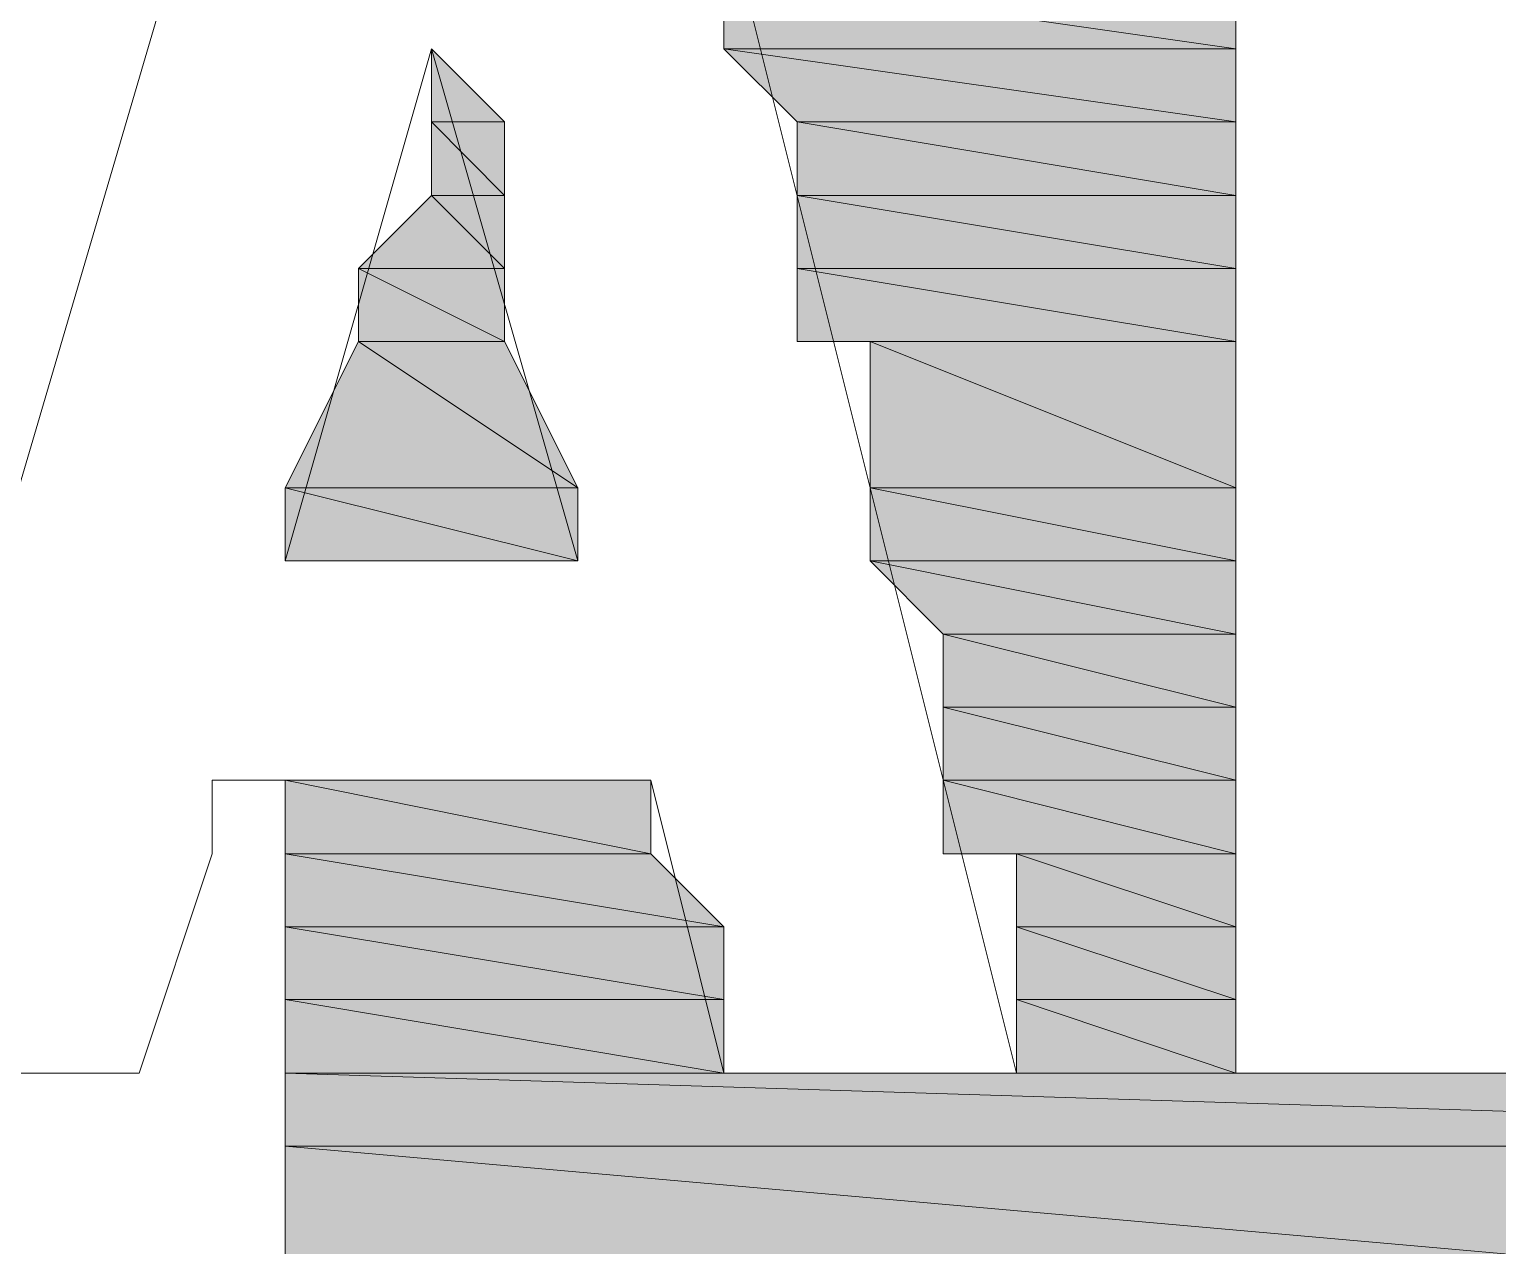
# Model space of a CAD drawing. Extents: x 2595 to 2747, y 707 to 762.
# Drawn here: x 2608.4796 to 2608.8518, y 756.9141 to 757.2222 of the extents above; entities that cross this region are included whole.
import ezdxf

# ---------------------------------------------------------------- set-up
doc = ezdxf.new("R2010")
doc.units = 0
doc.header["$MEASUREMENT"] = 0
doc.layers.add('HANBO', color=7, linetype='CONTINUOUS', lineweight=9)

# ---------------------------------------------------------------- blocks, each defined once
blk = doc.blocks.new('ea')
at = {"layer": 'HANBO'}
h = blk.add_hatch(color=256, dxfattribs=at)
h.dxf.hatch_style = 2
h.paths.add_polyline_path([(55.27902, 79.14892), (55.27902, 79.13239), (55.39429, 79.13239)])
h = blk.add_hatch(color=256, dxfattribs=at)
h.dxf.hatch_style = 2
h.paths.add_polyline_path([(55.27902, 79.14892), (55.39429, 79.14892), (55.39429, 79.13239)])
h = blk.add_hatch(color=256, dxfattribs=at)
h.dxf.hatch_style = 2
h.paths.add_polyline_path([(55.21314, 79.13239), (55.21314, 79.11596), (55.22962, 79.11596)])
h = blk.add_hatch(color=256, dxfattribs=at)
h.dxf.hatch_style = 2
h.paths.add_polyline_path([(55.27902, 79.13239), (55.2955, 79.11596), (55.39429, 79.11596)])
h = blk.add_hatch(color=256, dxfattribs=at)
h.dxf.hatch_style = 2
h.paths.add_polyline_path([(55.27902, 79.13239), (55.39429, 79.13239), (55.39429, 79.11596)])
h = blk.add_hatch(color=256, dxfattribs=at)
h.dxf.hatch_style = 2
h.paths.add_polyline_path([(55.21314, 79.11596), (55.21314, 79.09942), (55.22962, 79.09942)])
h = blk.add_hatch(color=256, dxfattribs=at)
h.dxf.hatch_style = 2
h.paths.add_polyline_path([(55.21314, 79.11596), (55.22962, 79.11596), (55.22962, 79.09942)])
h = blk.add_hatch(color=256, dxfattribs=at)
h.dxf.hatch_style = 2
h.paths.add_polyline_path([(55.2955, 79.11596), (55.2955, 79.09942), (55.39429, 79.09942)])
h = blk.add_hatch(color=256, dxfattribs=at)
h.dxf.hatch_style = 2
h.paths.add_polyline_path([(55.2955, 79.11596), (55.39429, 79.11596), (55.39429, 79.09942)])
h = blk.add_hatch(color=256, dxfattribs=at)
h.dxf.hatch_style = 2
h.paths.add_polyline_path([(55.21314, 79.09942), (55.19671, 79.08299), (55.22962, 79.08299)])
h = blk.add_hatch(color=256, dxfattribs=at)
h.dxf.hatch_style = 2
h.paths.add_polyline_path([(55.21314, 79.09942), (55.22962, 79.09942), (55.22962, 79.08299)])
h = blk.add_hatch(color=256, dxfattribs=at)
h.dxf.hatch_style = 2
h.paths.add_polyline_path([(55.2955, 79.09942), (55.2955, 79.08299), (55.39429, 79.08299)])
h = blk.add_hatch(color=256, dxfattribs=at)
h.dxf.hatch_style = 2
h.paths.add_polyline_path([(55.2955, 79.09942), (55.39429, 79.09942), (55.39429, 79.08299)])
h = blk.add_hatch(color=256, dxfattribs=at)
h.dxf.hatch_style = 2
h.paths.add_polyline_path([(55.19671, 79.08299), (55.19671, 79.06656), (55.22962, 79.06656)])
h = blk.add_hatch(color=256, dxfattribs=at)
h.dxf.hatch_style = 2
h.paths.add_polyline_path([(55.19671, 79.08299), (55.22962, 79.08299), (55.22962, 79.06656)])
h = blk.add_hatch(color=256, dxfattribs=at)
h.dxf.hatch_style = 2
h.paths.add_polyline_path([(55.2955, 79.08299), (55.2955, 79.06656), (55.39429, 79.06656)])
h = blk.add_hatch(color=256, dxfattribs=at)
h.dxf.hatch_style = 2
h.paths.add_polyline_path([(55.2955, 79.08299), (55.39429, 79.08299), (55.39429, 79.06656)])
h = blk.add_hatch(color=256, dxfattribs=at)
h.dxf.hatch_style = 2
h.paths.add_polyline_path([(55.19671, 79.06656), (55.18023, 79.0336), (55.24611, 79.0336)])
h = blk.add_hatch(color=256, dxfattribs=at)
h.dxf.hatch_style = 2
h.paths.add_polyline_path([(55.19671, 79.06656), (55.22962, 79.06656), (55.24611, 79.0336)])
h = blk.add_hatch(color=256, dxfattribs=at)
h.dxf.hatch_style = 2
h.paths.add_polyline_path([(55.31198, 79.06656), (55.31198, 79.0336), (55.39429, 79.0336)])
h = blk.add_hatch(color=256, dxfattribs=at)
h.dxf.hatch_style = 2
h.paths.add_polyline_path([(55.31198, 79.06656), (55.39429, 79.06656), (55.39429, 79.0336)])
h = blk.add_hatch(color=256, dxfattribs=at)
h.dxf.hatch_style = 2
h.paths.add_polyline_path([(55.18023, 79.0336), (55.18023, 79.01717), (55.24611, 79.01717)])
h = blk.add_hatch(color=256, dxfattribs=at)
h.dxf.hatch_style = 2
h.paths.add_polyline_path([(55.18023, 79.0336), (55.24611, 79.0336), (55.24611, 79.01717)])
h = blk.add_hatch(color=256, dxfattribs=at)
h.dxf.hatch_style = 2
h.paths.add_polyline_path([(55.31198, 79.0336), (55.31198, 79.01717), (55.39429, 79.01717)])
h = blk.add_hatch(color=256, dxfattribs=at)
h.dxf.hatch_style = 2
h.paths.add_polyline_path([(55.31198, 79.0336), (55.39429, 79.0336), (55.39429, 79.01717)])
h = blk.add_hatch(color=256, dxfattribs=at)
h.dxf.hatch_style = 2
h.paths.add_polyline_path([(55.31198, 79.01717), (55.32841, 79.00063), (55.39429, 79.00063)])
h = blk.add_hatch(color=256, dxfattribs=at)
h.dxf.hatch_style = 2
h.paths.add_polyline_path([(55.31198, 79.01717), (55.39429, 79.01717), (55.39429, 79.00063)])
h = blk.add_hatch(color=256, dxfattribs=at)
h.dxf.hatch_style = 2
h.paths.add_polyline_path([(55.32841, 79.00063), (55.32841, 78.9842), (55.39429, 78.9842)])
h = blk.add_hatch(color=256, dxfattribs=at)
h.dxf.hatch_style = 2
h.paths.add_polyline_path([(55.32841, 79.00063), (55.39429, 79.00063), (55.39429, 78.9842)])
h = blk.add_hatch(color=256, dxfattribs=at)
h.dxf.hatch_style = 2
h.paths.add_polyline_path([(55.32841, 78.9842), (55.32841, 78.96777), (55.39429, 78.96777)])
h = blk.add_hatch(color=256, dxfattribs=at)
h.dxf.hatch_style = 2
h.paths.add_polyline_path([(55.32841, 78.9842), (55.39429, 78.9842), (55.39429, 78.96777)])
h = blk.add_hatch(color=256, dxfattribs=at)
h.dxf.hatch_style = 2
h.paths.add_polyline_path([(55.18023, 78.96777), (55.18023, 78.95123), (55.26259, 78.95123)])
h = blk.add_hatch(color=256, dxfattribs=at)
h.dxf.hatch_style = 2
h.paths.add_polyline_path([(55.18023, 78.96777), (55.26259, 78.96777), (55.26259, 78.95123)])
h = blk.add_hatch(color=256, dxfattribs=at)
h.dxf.hatch_style = 2
h.paths.add_polyline_path([(55.32841, 78.96777), (55.32841, 78.95123), (55.39429, 78.95123)])
h = blk.add_hatch(color=256, dxfattribs=at)
h.dxf.hatch_style = 2
h.paths.add_polyline_path([(55.32841, 78.96777), (55.39429, 78.96777), (55.39429, 78.95123)])
h = blk.add_hatch(color=256, dxfattribs=at)
h.dxf.hatch_style = 2
h.paths.add_polyline_path([(55.18023, 78.95123), (55.18023, 78.93481), (55.27902, 78.93481)])
h = blk.add_hatch(color=256, dxfattribs=at)
h.dxf.hatch_style = 2
h.paths.add_polyline_path([(55.18023, 78.95123), (55.26259, 78.95123), (55.27902, 78.93481)])
h = blk.add_hatch(color=256, dxfattribs=at)
h.dxf.hatch_style = 2
h.paths.add_polyline_path([(55.34489, 78.95123), (55.34489, 78.93481), (55.39429, 78.93481)])
h = blk.add_hatch(color=256, dxfattribs=at)
h.dxf.hatch_style = 2
h.paths.add_polyline_path([(55.34489, 78.95123), (55.39429, 78.95123), (55.39429, 78.93481)])
h = blk.add_hatch(color=256, dxfattribs=at)
h.dxf.hatch_style = 2
h.paths.add_polyline_path([(55.18023, 78.93481), (55.18023, 78.91838), (55.27902, 78.91838)])
h = blk.add_hatch(color=256, dxfattribs=at)
h.dxf.hatch_style = 2
h.paths.add_polyline_path([(55.18023, 78.93481), (55.27902, 78.93481), (55.27902, 78.91838)])
h = blk.add_hatch(color=256, dxfattribs=at)
h.dxf.hatch_style = 2
h.paths.add_polyline_path([(55.34489, 78.93481), (55.34489, 78.91838), (55.39429, 78.91838)])
h = blk.add_hatch(color=256, dxfattribs=at)
h.dxf.hatch_style = 2
h.paths.add_polyline_path([(55.34489, 78.93481), (55.39429, 78.93481), (55.39429, 78.91838)])
h = blk.add_hatch(color=256, dxfattribs=at)
h.dxf.hatch_style = 2
h.paths.add_polyline_path([(55.18023, 78.91838), (55.18023, 78.90184), (55.27902, 78.90184)])
h = blk.add_hatch(color=256, dxfattribs=at)
h.dxf.hatch_style = 2
h.paths.add_polyline_path([(55.18023, 78.91838), (55.27902, 78.91838), (55.27902, 78.90184)])
h = blk.add_hatch(color=256, dxfattribs=at)
h.dxf.hatch_style = 2
h.paths.add_polyline_path([(55.34489, 78.91838), (55.34489, 78.90184), (55.39429, 78.90184)])
h = blk.add_hatch(color=256, dxfattribs=at)
h.dxf.hatch_style = 2
h.paths.add_polyline_path([(55.34489, 78.91838), (55.39429, 78.91838), (55.39429, 78.90184)])
h = blk.add_hatch(color=256, dxfattribs=at)
h.dxf.hatch_style = 2
h.paths.add_polyline_path([(55.18023, 78.90184), (55.18023, 78.88541), (55.7072, 78.88541)])
h = blk.add_hatch(color=256, dxfattribs=at)
h.dxf.hatch_style = 2
h.paths.add_polyline_path([(55.18023, 78.90184), (55.7072, 78.90184), (55.7072, 78.88541)])
h = blk.add_hatch(color=256, dxfattribs=at)
h.dxf.hatch_style = 2
h.paths.add_polyline_path([(55.18023, 78.88541), (55.18023, 78.78662), (56.29998, 78.78662)])
h = blk.add_hatch(color=256, dxfattribs=at)
h.dxf.hatch_style = 2
h.paths.add_polyline_path([(55.18023, 78.88541), (56.29998, 78.88541), (56.29998, 78.78662)])
at = {"layer": 'HANBO', "lineweight": 0}
for points in [[(55.26259, 78.96777), (55.27902, 78.90184), (55.34489, 78.90184), (55.26259, 79.23117), (55.18023, 79.23117), (55.16374, 79.18178)], [(55.46017, 79.23117), (55.39429, 79.23117), (55.39429, 78.90184), (55.57544, 78.90184), (55.57544, 78.95123), (55.46017, 78.95123), (55.46017, 79.23117)], [(55.16374, 79.18178), (55.08144, 78.90184)], [(55.27902, 79.14892), (55.27902, 79.13239), (55.39429, 79.13239), (55.27902, 79.14892)], [(55.27902, 79.14892), (55.39429, 79.14892), (55.39429, 79.13239), (55.27902, 79.14892)], [(55.21314, 79.13239), (55.24611, 79.01717), (55.18023, 79.01717)], [(55.18023, 79.01717), (55.21314, 79.13239)], [(55.21314, 79.13239), (55.21314, 79.11596), (55.22962, 79.11596), (55.21314, 79.13239)], [(55.27902, 79.13239), (55.2955, 79.11596), (55.39429, 79.11596), (55.27902, 79.13239)], [(55.27902, 79.13239), (55.39429, 79.13239), (55.39429, 79.11596), (55.27902, 79.13239)], [(55.21314, 79.11596), (55.21314, 79.09942), (55.22962, 79.09942), (55.21314, 79.11596)], [(55.21314, 79.11596), (55.22962, 79.11596), (55.22962, 79.09942), (55.21314, 79.11596)], [(55.2955, 79.11596), (55.2955, 79.09942), (55.39429, 79.09942), (55.2955, 79.11596)], [(55.2955, 79.11596), (55.39429, 79.11596), (55.39429, 79.09942), (55.2955, 79.11596)], [(55.21314, 79.09942), (55.19671, 79.08299), (55.22962, 79.08299), (55.21314, 79.09942)], [(55.21314, 79.09942), (55.22962, 79.09942), (55.22962, 79.08299), (55.21314, 79.09942)], [(55.2955, 79.09942), (55.2955, 79.08299), (55.39429, 79.08299), (55.2955, 79.09942)], [(55.2955, 79.09942), (55.39429, 79.09942), (55.39429, 79.08299), (55.2955, 79.09942)], [(55.19671, 79.08299), (55.19671, 79.06656), (55.22962, 79.06656), (55.19671, 79.08299)], [(55.19671, 79.08299), (55.22962, 79.08299), (55.22962, 79.06656), (55.19671, 79.08299)], [(55.2955, 79.08299), (55.2955, 79.06656), (55.39429, 79.06656), (55.2955, 79.08299)], [(55.2955, 79.08299), (55.39429, 79.08299), (55.39429, 79.06656), (55.2955, 79.08299)], [(55.19671, 79.06656), (55.18023, 79.0336), (55.24611, 79.0336), (55.19671, 79.06656)], [(55.19671, 79.06656), (55.22962, 79.06656), (55.24611, 79.0336), (55.19671, 79.06656)], [(55.2955, 79.06656), (55.31198, 79.06656), (55.39429, 79.06656), (55.2955, 79.06656)], [(55.31198, 79.06656), (55.31198, 79.0336), (55.39429, 79.0336), (55.31198, 79.06656)], [(55.31198, 79.06656), (55.39429, 79.06656), (55.39429, 79.0336), (55.31198, 79.06656)], [(55.18023, 79.0336), (55.18023, 79.01717), (55.24611, 79.01717), (55.18023, 79.0336)], [(55.18023, 79.0336), (55.24611, 79.0336), (55.24611, 79.01717), (55.18023, 79.0336)], [(55.31198, 79.0336), (55.31198, 79.01717), (55.39429, 79.01717), (55.31198, 79.0336)], [(55.31198, 79.0336), (55.39429, 79.0336), (55.39429, 79.01717), (55.31198, 79.0336)], [(55.31198, 79.01717), (55.32841, 79.00063), (55.39429, 79.00063), (55.31198, 79.01717)], [(55.31198, 79.01717), (55.39429, 79.01717), (55.39429, 79.00063), (55.31198, 79.01717)], [(55.32841, 79.00063), (55.32841, 78.9842), (55.39429, 78.9842), (55.32841, 79.00063)], [(55.32841, 79.00063), (55.39429, 79.00063), (55.39429, 78.9842), (55.32841, 79.00063)], [(55.32841, 78.9842), (55.32841, 78.96777), (55.39429, 78.96777), (55.32841, 78.9842)], [(55.32841, 78.9842), (55.39429, 78.9842), (55.39429, 78.96777), (55.32841, 78.9842)], [(55.16374, 78.96777), (55.18023, 78.96777)], [(55.16374, 78.95123), (55.16374, 78.96777)], [(55.18023, 78.29257), (55.18023, 78.96777)], [(55.18023, 78.96777), (55.26259, 78.96777)], [(55.18023, 78.96777), (55.18023, 78.95123), (55.26259, 78.95123), (55.18023, 78.96777)], [(55.18023, 78.96777), (55.26259, 78.96777), (55.26259, 78.95123), (55.18023, 78.96777)], [(55.32841, 78.96777), (55.32841, 78.95123), (55.39429, 78.95123), (55.32841, 78.96777)], [(55.32841, 78.96777), (55.39429, 78.96777), (55.39429, 78.95123), (55.32841, 78.96777)], [(55.08144, 78.90184), (55.14732, 78.90184), (55.16374, 78.95123)], [(55.18023, 78.95123), (55.18023, 78.93481), (55.27902, 78.93481), (55.18023, 78.95123)], [(55.18023, 78.95123), (55.26259, 78.95123), (55.27902, 78.93481), (55.18023, 78.95123)], [(55.32841, 78.95123), (55.34489, 78.95123), (55.39429, 78.95123), (55.32841, 78.95123)], [(55.34489, 78.95123), (55.34489, 78.93481), (55.39429, 78.93481), (55.34489, 78.95123)], [(55.34489, 78.95123), (55.39429, 78.95123), (55.39429, 78.93481), (55.34489, 78.95123)], [(55.18023, 78.93481), (55.18023, 78.91838), (55.27902, 78.91838), (55.18023, 78.93481)], [(55.18023, 78.93481), (55.27902, 78.93481), (55.27902, 78.91838), (55.18023, 78.93481)], [(55.34489, 78.93481), (55.34489, 78.91838), (55.39429, 78.91838), (55.34489, 78.93481)], [(55.34489, 78.93481), (55.39429, 78.93481), (55.39429, 78.91838), (55.34489, 78.93481)], [(55.18023, 78.91838), (55.18023, 78.90184), (55.27902, 78.90184), (55.18023, 78.91838)], [(55.18023, 78.91838), (55.27902, 78.91838), (55.27902, 78.90184), (55.18023, 78.91838)], [(55.34489, 78.91838), (55.34489, 78.90184), (55.39429, 78.90184), (55.34489, 78.91838)], [(55.34489, 78.91838), (55.39429, 78.91838), (55.39429, 78.90184), (55.34489, 78.91838)], [(55.18023, 78.90184), (55.18023, 78.88541), (55.7072, 78.88541), (55.18023, 78.90184)], [(55.18023, 78.90184), (55.7072, 78.90184), (55.7072, 78.88541), (55.18023, 78.90184)], [(55.18023, 78.88541), (55.7072, 78.88541), (55.72362, 78.88541), (55.18023, 78.88541)], [(55.18023, 78.88541), (55.72362, 78.88541), (55.74011, 78.88541), (55.18023, 78.88541)], [(55.18023, 78.88541), (55.18023, 78.78662), (56.29998, 78.78662), (55.18023, 78.88541)], [(55.18023, 78.88541), (56.29998, 78.88541), (56.29998, 78.78662), (55.18023, 78.88541)]]:
    blk.add_lwpolyline(points, dxfattribs=at)
for points in [[(55.21314, 79.13239), (55.21314, 79.13239), (55.22962, 79.11596), (55.22962, 79.11596), (55.22962, 79.11596), (55.21314, 79.13239), (55.21314, 79.13239)], [(55.27902, 79.13239), (55.27902, 79.13239), (55.39429, 79.13239), (55.39429, 79.13239), (55.39429, 79.13239), (55.27902, 79.13239), (55.27902, 79.13239)], [(55.27902, 79.13239), (55.27902, 79.13239), (55.39429, 79.13239), (55.39429, 79.13239), (55.39429, 79.13239), (55.27902, 79.13239), (55.27902, 79.13239)], [(55.27902, 79.13239), (55.27902, 79.13239), (55.39429, 79.13239), (55.39429, 79.13239), (55.39429, 79.13239), (55.27902, 79.13239), (55.27902, 79.13239)], [(55.27902, 79.13239), (55.27902, 79.13239), (55.39429, 79.13239), (55.39429, 79.13239), (55.39429, 79.13239), (55.27902, 79.13239), (55.27902, 79.13239)], [(55.27902, 79.13239), (55.27902, 79.13239), (55.39429, 79.13239), (55.39429, 79.13239), (55.39429, 79.13239), (55.27902, 79.13239), (55.27902, 79.13239)], [(55.27902, 79.13239), (55.27902, 79.13239), (55.39429, 79.13239), (55.39429, 79.13239), (55.39429, 79.13239), (55.27902, 79.13239), (55.27902, 79.13239)], [(55.27902, 79.13239), (55.27902, 79.13239), (55.39429, 79.13239), (55.39429, 79.13239), (55.39429, 79.13239), (55.27902, 79.13239), (55.27902, 79.13239)], [(55.27902, 79.13239), (55.27902, 79.13239), (55.39429, 79.13239), (55.39429, 79.13239), (55.39429, 79.13239), (55.27902, 79.13239), (55.27902, 79.13239)], [(55.27902, 79.13239), (55.27902, 79.13239), (55.39429, 79.13239), (55.39429, 79.13239), (55.39429, 79.13239), (55.27902, 79.13239), (55.27902, 79.13239)], [(55.27902, 79.13239), (55.27902, 79.13239), (55.39429, 79.13239), (55.39429, 79.13239), (55.39429, 79.13239), (55.27902, 79.13239), (55.27902, 79.13239)], [(55.27902, 79.13239), (55.27902, 79.13239), (55.39429, 79.13239), (55.39429, 79.13239), (55.39429, 79.13239), (55.27902, 79.13239), (55.27902, 79.13239)], [(55.27902, 79.13239), (55.27902, 79.13239), (55.39429, 79.13239), (55.39429, 79.13239), (55.39429, 79.13239), (55.27902, 79.13239), (55.27902, 79.13239)], [(55.27902, 79.13239), (55.27902, 79.13239), (55.39429, 79.13239), (55.39429, 79.13239), (55.39429, 79.13239), (55.27902, 79.13239), (55.27902, 79.13239)], [(55.27902, 79.13239), (55.27902, 79.13239), (55.39429, 79.13239), (55.39429, 79.13239), (55.39429, 79.13239), (55.27902, 79.13239), (55.27902, 79.13239)], [(55.21314, 79.11596), (55.21314, 79.11596), (55.22962, 79.11596), (55.22962, 79.11596), (55.22962, 79.11596), (55.21314, 79.11596), (55.21314, 79.11596)], [(55.21314, 79.11596), (55.21314, 79.11596), (55.22962, 79.11596), (55.22962, 79.11596), (55.22962, 79.11596), (55.21314, 79.11596), (55.21314, 79.11596)], [(55.21314, 79.11596), (55.21314, 79.11596), (55.22962, 79.11596), (55.22962, 79.11596), (55.22962, 79.11596), (55.21314, 79.11596), (55.21314, 79.11596)], [(55.21314, 79.11596), (55.21314, 79.11596), (55.22962, 79.11596), (55.22962, 79.11596), (55.22962, 79.11596), (55.21314, 79.11596), (55.21314, 79.11596)], [(55.2955, 79.11596), (55.2955, 79.11596), (55.39429, 79.11596), (55.39429, 79.11596), (55.39429, 79.11596), (55.2955, 79.11596), (55.2955, 79.11596)], [(55.2955, 79.11596), (55.2955, 79.11596), (55.39429, 79.11596), (55.39429, 79.11596), (55.39429, 79.11596), (55.2955, 79.11596), (55.2955, 79.11596)], [(55.2955, 79.11596), (55.2955, 79.11596), (55.39429, 79.11596), (55.39429, 79.11596), (55.39429, 79.11596), (55.2955, 79.11596), (55.2955, 79.11596)], [(55.2955, 79.11596), (55.2955, 79.11596), (55.39429, 79.11596), (55.39429, 79.11596), (55.39429, 79.11596), (55.2955, 79.11596), (55.2955, 79.11596)], [(55.19671, 79.08299), (55.19671, 79.08299), (55.22962, 79.08299), (55.22962, 79.08299), (55.22962, 79.08299), (55.19671, 79.08299), (55.19671, 79.08299)], [(55.19671, 79.08299), (55.19671, 79.08299), (55.22962, 79.08299), (55.22962, 79.08299), (55.22962, 79.08299), (55.19671, 79.08299), (55.19671, 79.08299)], [(55.19671, 79.08299), (55.19671, 79.08299), (55.22962, 79.08299), (55.22962, 79.08299), (55.22962, 79.08299), (55.19671, 79.08299), (55.19671, 79.08299)], [(55.19671, 79.08299), (55.19671, 79.08299), (55.22962, 79.08299), (55.22962, 79.08299), (55.22962, 79.08299), (55.19671, 79.08299), (55.19671, 79.08299)], [(55.19671, 79.08299), (55.19671, 79.08299), (55.22962, 79.08299), (55.22962, 79.08299), (55.22962, 79.08299), (55.19671, 79.08299), (55.19671, 79.08299)], [(55.19671, 79.08299), (55.19671, 79.08299), (55.22962, 79.08299), (55.22962, 79.08299), (55.22962, 79.08299), (55.19671, 79.08299), (55.19671, 79.08299)], [(55.19671, 79.08299), (55.19671, 79.08299), (55.22962, 79.08299), (55.22962, 79.08299), (55.22962, 79.08299), (55.19671, 79.08299), (55.19671, 79.08299)], [(55.19671, 79.08299), (55.19671, 79.08299), (55.22962, 79.08299), (55.22962, 79.08299), (55.22962, 79.08299), (55.19671, 79.08299), (55.19671, 79.08299)], [(55.19671, 79.08299), (55.19671, 79.08299), (55.22962, 79.08299), (55.22962, 79.08299), (55.22962, 79.08299), (55.19671, 79.08299), (55.19671, 79.08299)], [(55.19671, 79.08299), (55.19671, 79.08299), (55.22962, 79.08299), (55.22962, 79.08299), (55.22962, 79.08299), (55.19671, 79.08299), (55.19671, 79.08299)], [(55.2955, 79.08299), (55.2955, 79.08299), (55.39429, 79.08299), (55.39429, 79.08299), (55.39429, 79.08299), (55.2955, 79.08299), (55.2955, 79.08299)], [(55.2955, 79.08299), (55.2955, 79.08299), (55.39429, 79.08299), (55.39429, 79.08299), (55.39429, 79.08299), (55.2955, 79.08299), (55.2955, 79.08299)], [(55.2955, 79.08299), (55.2955, 79.08299), (55.39429, 79.08299), (55.39429, 79.08299), (55.39429, 79.08299), (55.2955, 79.08299), (55.2955, 79.08299)], [(55.2955, 79.08299), (55.2955, 79.08299), (55.39429, 79.08299), (55.39429, 79.08299), (55.39429, 79.08299), (55.2955, 79.08299), (55.2955, 79.08299)], [(55.2955, 79.08299), (55.2955, 79.08299), (55.39429, 79.08299), (55.39429, 79.08299), (55.39429, 79.08299), (55.2955, 79.08299), (55.2955, 79.08299)], [(55.2955, 79.08299), (55.2955, 79.08299), (55.39429, 79.08299), (55.39429, 79.08299), (55.39429, 79.08299), (55.2955, 79.08299), (55.2955, 79.08299)], [(55.2955, 79.08299), (55.2955, 79.08299), (55.39429, 79.08299), (55.39429, 79.08299), (55.39429, 79.08299), (55.2955, 79.08299), (55.2955, 79.08299)], [(55.2955, 79.08299), (55.2955, 79.08299), (55.39429, 79.08299), (55.39429, 79.08299), (55.39429, 79.08299), (55.2955, 79.08299), (55.2955, 79.08299)], [(55.2955, 79.08299), (55.2955, 79.08299), (55.39429, 79.08299), (55.39429, 79.08299), (55.39429, 79.08299), (55.2955, 79.08299), (55.2955, 79.08299)], [(55.2955, 79.08299), (55.2955, 79.08299), (55.39429, 79.08299), (55.39429, 79.08299), (55.39429, 79.08299), (55.2955, 79.08299), (55.2955, 79.08299)], [(55.19671, 79.06656), (55.19671, 79.06656), (55.22962, 79.06656), (55.22962, 79.06656), (55.22962, 79.06656), (55.19671, 79.06656), (55.19671, 79.06656)], [(55.19671, 79.06656), (55.19671, 79.06656), (55.22962, 79.06656), (55.22962, 79.06656), (55.22962, 79.06656), (55.19671, 79.06656), (55.19671, 79.06656)], [(55.19671, 79.06656), (55.19671, 79.06656), (55.22962, 79.06656), (55.22962, 79.06656), (55.22962, 79.06656), (55.19671, 79.06656), (55.19671, 79.06656)], [(55.19671, 79.06656), (55.19671, 79.06656), (55.22962, 79.06656), (55.22962, 79.06656), (55.22962, 79.06656), (55.19671, 79.06656), (55.19671, 79.06656)], [(55.19671, 79.06656), (55.19671, 79.06656), (55.22962, 79.06656), (55.22962, 79.06656), (55.22962, 79.06656), (55.19671, 79.06656), (55.19671, 79.06656)], [(55.19671, 79.06656), (55.19671, 79.06656), (55.22962, 79.06656), (55.22962, 79.06656), (55.22962, 79.06656), (55.19671, 79.06656), (55.19671, 79.06656)], [(55.19671, 79.06656), (55.19671, 79.06656), (55.22962, 79.06656), (55.22962, 79.06656), (55.22962, 79.06656), (55.19671, 79.06656), (55.19671, 79.06656)], [(55.19671, 79.06656), (55.19671, 79.06656), (55.22962, 79.06656), (55.22962, 79.06656), (55.22962, 79.06656), (55.19671, 79.06656), (55.19671, 79.06656)], [(55.19671, 79.06656), (55.19671, 79.06656), (55.22962, 79.06656), (55.22962, 79.06656), (55.22962, 79.06656), (55.19671, 79.06656), (55.19671, 79.06656)], [(55.19671, 79.06656), (55.19671, 79.06656), (55.22962, 79.06656), (55.22962, 79.06656), (55.22962, 79.06656), (55.19671, 79.06656), (55.19671, 79.06656)], [(55.19671, 79.06656), (55.19671, 79.06656), (55.22962, 79.06656), (55.22962, 79.06656), (55.22962, 79.06656), (55.19671, 79.06656), (55.19671, 79.06656)], [(55.19671, 79.06656), (55.19671, 79.06656), (55.22962, 79.06656), (55.22962, 79.06656), (55.22962, 79.06656), (55.19671, 79.06656), (55.19671, 79.06656)], [(55.2955, 79.06656), (55.2955, 79.06656), (55.39429, 79.06656), (55.39429, 79.06656), (55.39429, 79.06656), (55.2955, 79.06656), (55.2955, 79.06656)], [(55.2955, 79.06656), (55.2955, 79.06656), (55.39429, 79.06656), (55.39429, 79.06656), (55.39429, 79.06656), (55.2955, 79.06656), (55.2955, 79.06656)], [(55.2955, 79.06656), (55.2955, 79.06656), (55.39429, 79.06656), (55.39429, 79.06656), (55.39429, 79.06656), (55.2955, 79.06656), (55.2955, 79.06656)], [(55.2955, 79.06656), (55.2955, 79.06656), (55.39429, 79.06656), (55.39429, 79.06656), (55.39429, 79.06656), (55.2955, 79.06656), (55.2955, 79.06656)], [(55.2955, 79.06656), (55.2955, 79.06656), (55.39429, 79.06656), (55.39429, 79.06656), (55.39429, 79.06656), (55.2955, 79.06656), (55.2955, 79.06656)], [(55.31198, 79.06656), (55.31198, 79.06656), (55.39429, 79.06656), (55.39429, 79.06656), (55.39429, 79.06656), (55.31198, 79.06656), (55.31198, 79.06656)], [(55.31198, 79.06656), (55.31198, 79.06656), (55.39429, 79.06656), (55.39429, 79.06656), (55.39429, 79.06656), (55.31198, 79.06656), (55.31198, 79.06656)], [(55.31198, 79.06656), (55.31198, 79.06656), (55.39429, 79.06656), (55.39429, 79.06656), (55.39429, 79.06656), (55.31198, 79.06656), (55.31198, 79.06656)], [(55.31198, 79.06656), (55.31198, 79.06656), (55.39429, 79.06656), (55.39429, 79.06656), (55.39429, 79.06656), (55.31198, 79.06656), (55.31198, 79.06656)], [(55.31198, 79.06656), (55.31198, 79.06656), (55.39429, 79.06656), (55.39429, 79.06656), (55.39429, 79.06656), (55.31198, 79.06656), (55.31198, 79.06656)], [(55.31198, 79.06656), (55.31198, 79.06656), (55.39429, 79.06656), (55.39429, 79.06656), (55.39429, 79.06656), (55.31198, 79.06656), (55.31198, 79.06656)], [(55.18023, 79.0336), (55.18023, 79.0336), (55.24611, 79.0336), (55.24611, 79.0336), (55.24611, 79.0336), (55.18023, 79.0336), (55.18023, 79.0336)], [(55.18023, 79.0336), (55.18023, 79.0336), (55.24611, 79.0336), (55.24611, 79.0336), (55.24611, 79.0336), (55.18023, 79.0336), (55.18023, 79.0336)], [(55.18023, 79.0336), (55.18023, 79.0336), (55.24611, 79.0336), (55.24611, 79.0336), (55.24611, 79.0336), (55.18023, 79.0336), (55.18023, 79.0336)], [(55.18023, 79.0336), (55.18023, 79.0336), (55.24611, 79.0336), (55.24611, 79.0336), (55.24611, 79.0336), (55.18023, 79.0336), (55.18023, 79.0336)], [(55.18023, 79.0336), (55.18023, 79.0336), (55.24611, 79.0336), (55.24611, 79.0336), (55.24611, 79.0336), (55.18023, 79.0336), (55.18023, 79.0336)], [(55.18023, 79.0336), (55.18023, 79.0336), (55.24611, 79.0336), (55.24611, 79.0336), (55.24611, 79.0336), (55.18023, 79.0336), (55.18023, 79.0336)], [(55.18023, 79.0336), (55.18023, 79.0336), (55.24611, 79.0336), (55.24611, 79.0336), (55.24611, 79.0336), (55.18023, 79.0336), (55.18023, 79.0336)], [(55.18023, 79.0336), (55.18023, 79.0336), (55.24611, 79.0336), (55.24611, 79.0336), (55.24611, 79.0336), (55.18023, 79.0336), (55.18023, 79.0336)], [(55.31198, 79.0336), (55.31198, 79.0336), (55.39429, 79.0336), (55.39429, 79.0336), (55.39429, 79.0336), (55.31198, 79.0336), (55.31198, 79.0336)], [(55.31198, 79.0336), (55.31198, 79.0336), (55.39429, 79.0336), (55.39429, 79.0336), (55.39429, 79.0336), (55.31198, 79.0336), (55.31198, 79.0336)], [(55.31198, 79.0336), (55.31198, 79.0336), (55.39429, 79.0336), (55.39429, 79.0336), (55.39429, 79.0336), (55.31198, 79.0336), (55.31198, 79.0336)], [(55.31198, 79.0336), (55.31198, 79.0336), (55.39429, 79.0336), (55.39429, 79.0336), (55.39429, 79.0336), (55.31198, 79.0336), (55.31198, 79.0336)], [(55.31198, 79.0336), (55.31198, 79.0336), (55.39429, 79.0336), (55.39429, 79.0336), (55.39429, 79.0336), (55.31198, 79.0336), (55.31198, 79.0336)], [(55.31198, 79.0336), (55.31198, 79.0336), (55.39429, 79.0336), (55.39429, 79.0336), (55.39429, 79.0336), (55.31198, 79.0336), (55.31198, 79.0336)], [(55.31198, 79.0336), (55.31198, 79.0336), (55.39429, 79.0336), (55.39429, 79.0336), (55.39429, 79.0336), (55.31198, 79.0336), (55.31198, 79.0336)], [(55.31198, 79.0336), (55.31198, 79.0336), (55.39429, 79.0336), (55.39429, 79.0336), (55.39429, 79.0336), (55.31198, 79.0336), (55.31198, 79.0336)], [(55.18023, 79.01717), (55.18023, 79.01717), (55.24611, 79.01717), (55.24611, 79.01717), (55.24611, 79.01717), (55.18023, 79.01717), (55.18023, 79.01717)], [(55.31198, 79.01717), (55.31198, 79.01717), (55.39429, 79.01717), (55.39429, 79.01717), (55.39429, 79.01717), (55.31198, 79.01717), (55.31198, 79.01717)], [(55.31198, 79.01717), (55.31198, 79.01717), (55.39429, 79.01717), (55.39429, 79.01717), (55.39429, 79.01717), (55.31198, 79.01717), (55.31198, 79.01717)], [(55.31198, 79.01717), (55.31198, 79.01717), (55.39429, 79.01717), (55.39429, 79.01717), (55.39429, 79.01717), (55.31198, 79.01717), (55.31198, 79.01717)], [(55.31198, 79.01717), (55.31198, 79.01717), (55.39429, 79.01717), (55.39429, 79.01717), (55.39429, 79.01717), (55.31198, 79.01717), (55.31198, 79.01717)], [(55.31198, 79.01717), (55.31198, 79.01717), (55.39429, 79.01717), (55.39429, 79.01717), (55.39429, 79.01717), (55.31198, 79.01717), (55.31198, 79.01717)], [(55.31198, 79.01717), (55.31198, 79.01717), (55.39429, 79.01717), (55.39429, 79.01717), (55.39429, 79.01717), (55.31198, 79.01717), (55.31198, 79.01717)], [(55.31198, 79.01717), (55.31198, 79.01717), (55.39429, 79.01717), (55.39429, 79.01717), (55.39429, 79.01717), (55.31198, 79.01717), (55.31198, 79.01717)], [(55.31198, 79.01717), (55.31198, 79.01717), (55.39429, 79.01717), (55.39429, 79.01717), (55.39429, 79.01717), (55.31198, 79.01717), (55.31198, 79.01717)], [(55.31198, 79.01717), (55.31198, 79.01717), (55.39429, 79.01717), (55.39429, 79.01717), (55.39429, 79.01717), (55.31198, 79.01717), (55.31198, 79.01717)], [(55.31198, 79.01717), (55.31198, 79.01717), (55.39429, 79.01717), (55.39429, 79.01717), (55.39429, 79.01717), (55.31198, 79.01717), (55.31198, 79.01717)], [(55.31198, 79.01717), (55.31198, 79.01717), (55.39429, 79.01717), (55.39429, 79.01717), (55.39429, 79.01717), (55.31198, 79.01717), (55.31198, 79.01717)], [(55.31198, 79.01717), (55.31198, 79.01717), (55.39429, 79.01717), (55.39429, 79.01717), (55.39429, 79.01717), (55.31198, 79.01717), (55.31198, 79.01717)], [(55.31198, 79.01717), (55.31198, 79.01717), (55.39429, 79.01717), (55.39429, 79.01717), (55.39429, 79.01717), (55.31198, 79.01717), (55.31198, 79.01717)], [(55.31198, 79.01717), (55.31198, 79.01717), (55.39429, 79.01717), (55.39429, 79.01717), (55.39429, 79.01717), (55.31198, 79.01717), (55.31198, 79.01717)], [(55.32841, 78.9842), (55.32841, 78.9842), (55.39429, 78.9842), (55.39429, 78.9842), (55.39429, 78.9842), (55.32841, 78.9842), (55.32841, 78.9842)], [(55.32841, 78.9842), (55.32841, 78.9842), (55.39429, 78.9842), (55.39429, 78.9842), (55.39429, 78.9842), (55.32841, 78.9842), (55.32841, 78.9842)], [(55.32841, 78.9842), (55.32841, 78.9842), (55.39429, 78.9842), (55.39429, 78.9842), (55.39429, 78.9842), (55.32841, 78.9842), (55.32841, 78.9842)], [(55.32841, 78.9842), (55.32841, 78.9842), (55.39429, 78.9842), (55.39429, 78.9842), (55.39429, 78.9842), (55.32841, 78.9842), (55.32841, 78.9842)], [(55.32841, 78.9842), (55.32841, 78.9842), (55.39429, 78.9842), (55.39429, 78.9842), (55.39429, 78.9842), (55.32841, 78.9842), (55.32841, 78.9842)], [(55.32841, 78.9842), (55.32841, 78.9842), (55.39429, 78.9842), (55.39429, 78.9842), (55.39429, 78.9842), (55.32841, 78.9842), (55.32841, 78.9842)], [(55.32841, 78.9842), (55.32841, 78.9842), (55.39429, 78.9842), (55.39429, 78.9842), (55.39429, 78.9842), (55.32841, 78.9842), (55.32841, 78.9842)], [(55.32841, 78.9842), (55.32841, 78.9842), (55.39429, 78.9842), (55.39429, 78.9842), (55.39429, 78.9842), (55.32841, 78.9842), (55.32841, 78.9842)], [(55.32841, 78.9842), (55.32841, 78.9842), (55.39429, 78.9842), (55.39429, 78.9842), (55.39429, 78.9842), (55.32841, 78.9842), (55.32841, 78.9842)], [(55.32841, 78.9842), (55.32841, 78.9842), (55.39429, 78.9842), (55.39429, 78.9842), (55.39429, 78.9842), (55.32841, 78.9842), (55.32841, 78.9842)], [(55.18023, 78.96777), (55.18023, 78.96777), (55.26259, 78.96777), (55.26259, 78.96777), (55.26259, 78.96777), (55.18023, 78.96777), (55.18023, 78.96777)], [(55.18023, 78.96777), (55.18023, 78.96777), (55.26259, 78.96777), (55.26259, 78.96777), (55.26259, 78.96777), (55.18023, 78.96777), (55.18023, 78.96777)], [(55.18023, 78.96777), (55.18023, 78.96777), (55.26259, 78.96777), (55.26259, 78.96777), (55.26259, 78.96777), (55.18023, 78.96777), (55.18023, 78.96777)], [(55.32841, 78.96777), (55.32841, 78.96777), (55.39429, 78.96777), (55.39429, 78.96777), (55.39429, 78.96777), (55.32841, 78.96777), (55.32841, 78.96777)], [(55.32841, 78.96777), (55.32841, 78.96777), (55.39429, 78.96777), (55.39429, 78.96777), (55.39429, 78.96777), (55.32841, 78.96777), (55.32841, 78.96777)], [(55.32841, 78.96777), (55.32841, 78.96777), (55.39429, 78.96777), (55.39429, 78.96777), (55.39429, 78.96777), (55.32841, 78.96777), (55.32841, 78.96777)], [(55.32841, 78.96777), (55.32841, 78.96777), (55.39429, 78.96777), (55.39429, 78.96777), (55.39429, 78.96777), (55.32841, 78.96777), (55.32841, 78.96777)], [(55.32841, 78.96777), (55.32841, 78.96777), (55.39429, 78.96777), (55.39429, 78.96777), (55.39429, 78.96777), (55.32841, 78.96777), (55.32841, 78.96777)], [(55.32841, 78.96777), (55.32841, 78.96777), (55.39429, 78.96777), (55.39429, 78.96777), (55.39429, 78.96777), (55.32841, 78.96777), (55.32841, 78.96777)], [(55.32841, 78.96777), (55.32841, 78.96777), (55.39429, 78.96777), (55.39429, 78.96777), (55.39429, 78.96777), (55.32841, 78.96777), (55.32841, 78.96777)], [(55.32841, 78.96777), (55.32841, 78.96777), (55.39429, 78.96777), (55.39429, 78.96777), (55.39429, 78.96777), (55.32841, 78.96777), (55.32841, 78.96777)], [(55.32841, 78.96777), (55.32841, 78.96777), (55.39429, 78.96777), (55.39429, 78.96777), (55.39429, 78.96777), (55.32841, 78.96777), (55.32841, 78.96777)], [(55.32841, 78.96777), (55.32841, 78.96777), (55.39429, 78.96777), (55.39429, 78.96777), (55.39429, 78.96777), (55.32841, 78.96777), (55.32841, 78.96777)], [(55.32841, 78.96777), (55.32841, 78.96777), (55.39429, 78.96777), (55.39429, 78.96777), (55.39429, 78.96777), (55.32841, 78.96777), (55.32841, 78.96777)], [(55.32841, 78.96777), (55.32841, 78.96777), (55.39429, 78.96777), (55.39429, 78.96777), (55.39429, 78.96777), (55.32841, 78.96777), (55.32841, 78.96777)], [(55.32841, 78.96777), (55.32841, 78.96777), (55.39429, 78.96777), (55.39429, 78.96777), (55.39429, 78.96777), (55.32841, 78.96777), (55.32841, 78.96777)], [(55.32841, 78.96777), (55.32841, 78.96777), (55.39429, 78.96777), (55.39429, 78.96777), (55.39429, 78.96777), (55.32841, 78.96777), (55.32841, 78.96777)], [(55.32841, 78.96777), (55.32841, 78.96777), (55.39429, 78.96777), (55.39429, 78.96777), (55.39429, 78.96777), (55.32841, 78.96777), (55.32841, 78.96777)], [(55.32841, 78.96777), (55.32841, 78.96777), (55.39429, 78.96777), (55.39429, 78.96777), (55.39429, 78.96777), (55.32841, 78.96777), (55.32841, 78.96777)], [(55.18023, 78.95123), (55.18023, 78.95123), (55.26259, 78.95123), (55.26259, 78.95123), (55.26259, 78.95123), (55.18023, 78.95123), (55.18023, 78.95123)], [(55.18023, 78.95123), (55.18023, 78.95123), (55.26259, 78.95123), (55.26259, 78.95123), (55.26259, 78.95123), (55.18023, 78.95123), (55.18023, 78.95123)], [(55.18023, 78.95123), (55.18023, 78.95123), (55.26259, 78.95123), (55.26259, 78.95123), (55.26259, 78.95123), (55.18023, 78.95123), (55.18023, 78.95123)], [(55.18023, 78.95123), (55.18023, 78.95123), (55.26259, 78.95123), (55.26259, 78.95123), (55.26259, 78.95123), (55.18023, 78.95123), (55.18023, 78.95123)], [(55.18023, 78.95123), (55.18023, 78.95123), (55.26259, 78.95123), (55.26259, 78.95123), (55.26259, 78.95123), (55.18023, 78.95123), (55.18023, 78.95123)], [(55.18023, 78.95123), (55.18023, 78.95123), (55.26259, 78.95123), (55.26259, 78.95123), (55.26259, 78.95123), (55.18023, 78.95123), (55.18023, 78.95123)], [(55.18023, 78.95123), (55.18023, 78.95123), (55.26259, 78.95123), (55.26259, 78.95123), (55.26259, 78.95123), (55.18023, 78.95123), (55.18023, 78.95123)], [(55.18023, 78.95123), (55.18023, 78.95123), (55.26259, 78.95123), (55.26259, 78.95123), (55.26259, 78.95123), (55.18023, 78.95123), (55.18023, 78.95123)], [(55.18023, 78.95123), (55.18023, 78.95123), (55.26259, 78.95123), (55.26259, 78.95123), (55.26259, 78.95123), (55.18023, 78.95123), (55.18023, 78.95123)], [(55.18023, 78.95123), (55.18023, 78.95123), (55.26259, 78.95123), (55.26259, 78.95123), (55.26259, 78.95123), (55.18023, 78.95123), (55.18023, 78.95123)], [(55.18023, 78.95123), (55.18023, 78.95123), (55.26259, 78.95123), (55.26259, 78.95123), (55.26259, 78.95123), (55.18023, 78.95123), (55.18023, 78.95123)], [(55.18023, 78.95123), (55.18023, 78.95123), (55.26259, 78.95123), (55.26259, 78.95123), (55.26259, 78.95123), (55.18023, 78.95123), (55.18023, 78.95123)], [(55.18023, 78.95123), (55.18023, 78.95123), (55.26259, 78.95123), (55.26259, 78.95123), (55.26259, 78.95123), (55.18023, 78.95123), (55.18023, 78.95123)], [(55.18023, 78.95123), (55.18023, 78.95123), (55.26259, 78.95123), (55.26259, 78.95123), (55.26259, 78.95123), (55.18023, 78.95123), (55.18023, 78.95123)], [(55.18023, 78.95123), (55.18023, 78.95123), (55.26259, 78.95123), (55.26259, 78.95123), (55.26259, 78.95123), (55.18023, 78.95123), (55.18023, 78.95123)], [(55.18023, 78.95123), (55.18023, 78.95123), (55.26259, 78.95123), (55.26259, 78.95123), (55.26259, 78.95123), (55.18023, 78.95123), (55.18023, 78.95123)], [(55.18023, 78.95123), (55.18023, 78.95123), (55.26259, 78.95123), (55.26259, 78.95123), (55.26259, 78.95123), (55.18023, 78.95123), (55.18023, 78.95123)], [(55.18023, 78.95123), (55.18023, 78.95123), (55.26259, 78.95123), (55.26259, 78.95123), (55.26259, 78.95123), (55.18023, 78.95123), (55.18023, 78.95123)], [(55.18023, 78.95123), (55.18023, 78.95123), (55.26259, 78.95123), (55.26259, 78.95123), (55.26259, 78.95123), (55.18023, 78.95123), (55.18023, 78.95123)], [(55.18023, 78.95123), (55.18023, 78.95123), (55.26259, 78.95123), (55.26259, 78.95123), (55.26259, 78.95123), (55.18023, 78.95123), (55.18023, 78.95123)], [(55.32841, 78.95123), (55.32841, 78.95123), (55.39429, 78.95123), (55.39429, 78.95123), (55.39429, 78.95123), (55.32841, 78.95123), (55.32841, 78.95123)], [(55.32841, 78.95123), (55.32841, 78.95123), (55.39429, 78.95123), (55.39429, 78.95123), (55.39429, 78.95123), (55.32841, 78.95123), (55.32841, 78.95123)], [(55.32841, 78.95123), (55.32841, 78.95123), (55.39429, 78.95123), (55.39429, 78.95123), (55.39429, 78.95123), (55.32841, 78.95123), (55.32841, 78.95123)], [(55.32841, 78.95123), (55.32841, 78.95123), (55.39429, 78.95123), (55.39429, 78.95123), (55.39429, 78.95123), (55.32841, 78.95123), (55.32841, 78.95123)], [(55.32841, 78.95123), (55.32841, 78.95123), (55.39429, 78.95123), (55.39429, 78.95123), (55.39429, 78.95123), (55.32841, 78.95123), (55.32841, 78.95123)], [(55.32841, 78.95123), (55.32841, 78.95123), (55.39429, 78.95123), (55.39429, 78.95123), (55.39429, 78.95123), (55.32841, 78.95123), (55.32841, 78.95123)], [(55.32841, 78.95123), (55.32841, 78.95123), (55.39429, 78.95123), (55.39429, 78.95123), (55.39429, 78.95123), (55.32841, 78.95123), (55.32841, 78.95123)], [(55.32841, 78.95123), (55.32841, 78.95123), (55.39429, 78.95123), (55.39429, 78.95123), (55.39429, 78.95123), (55.32841, 78.95123), (55.32841, 78.95123)], [(55.32841, 78.95123), (55.32841, 78.95123), (55.39429, 78.95123), (55.39429, 78.95123), (55.39429, 78.95123), (55.32841, 78.95123), (55.32841, 78.95123)], [(55.32841, 78.95123), (55.32841, 78.95123), (55.39429, 78.95123), (55.39429, 78.95123), (55.39429, 78.95123), (55.32841, 78.95123), (55.32841, 78.95123)], [(55.32841, 78.95123), (55.32841, 78.95123), (55.39429, 78.95123), (55.39429, 78.95123), (55.39429, 78.95123), (55.32841, 78.95123), (55.32841, 78.95123)], [(55.32841, 78.95123), (55.32841, 78.95123), (55.39429, 78.95123), (55.39429, 78.95123), (55.39429, 78.95123), (55.32841, 78.95123), (55.32841, 78.95123)], [(55.32841, 78.95123), (55.32841, 78.95123), (55.39429, 78.95123), (55.39429, 78.95123), (55.39429, 78.95123), (55.32841, 78.95123), (55.32841, 78.95123)], [(55.32841, 78.95123), (55.32841, 78.95123), (55.39429, 78.95123), (55.39429, 78.95123), (55.39429, 78.95123), (55.32841, 78.95123), (55.32841, 78.95123)], [(55.32841, 78.95123), (55.32841, 78.95123), (55.39429, 78.95123), (55.39429, 78.95123), (55.39429, 78.95123), (55.32841, 78.95123), (55.32841, 78.95123)], [(55.34489, 78.95123), (55.34489, 78.95123), (55.39429, 78.95123), (55.39429, 78.95123), (55.39429, 78.95123), (55.34489, 78.95123), (55.34489, 78.95123)], [(55.34489, 78.95123), (55.34489, 78.95123), (55.39429, 78.95123), (55.39429, 78.95123), (55.39429, 78.95123), (55.34489, 78.95123), (55.34489, 78.95123)], [(55.34489, 78.95123), (55.34489, 78.95123), (55.39429, 78.95123), (55.39429, 78.95123), (55.39429, 78.95123), (55.34489, 78.95123), (55.34489, 78.95123)], [(55.34489, 78.95123), (55.34489, 78.95123), (55.39429, 78.95123), (55.39429, 78.95123), (55.39429, 78.95123), (55.34489, 78.95123), (55.34489, 78.95123)], [(55.18023, 78.93481), (55.18023, 78.93481), (55.27902, 78.93481), (55.27902, 78.93481), (55.27902, 78.93481), (55.18023, 78.93481), (55.18023, 78.93481)], [(55.18023, 78.93481), (55.18023, 78.93481), (55.27902, 78.93481), (55.27902, 78.93481), (55.27902, 78.93481), (55.18023, 78.93481), (55.18023, 78.93481)], [(55.18023, 78.93481), (55.18023, 78.93481), (55.27902, 78.93481), (55.27902, 78.93481), (55.27902, 78.93481), (55.18023, 78.93481), (55.18023, 78.93481)], [(55.18023, 78.93481), (55.18023, 78.93481), (55.27902, 78.93481), (55.27902, 78.93481), (55.27902, 78.93481), (55.18023, 78.93481), (55.18023, 78.93481)], [(55.34489, 78.93481), (55.34489, 78.93481), (55.39429, 78.93481), (55.39429, 78.93481), (55.39429, 78.93481), (55.34489, 78.93481), (55.34489, 78.93481)], [(55.34489, 78.93481), (55.34489, 78.93481), (55.39429, 78.93481), (55.39429, 78.93481), (55.39429, 78.93481), (55.34489, 78.93481), (55.34489, 78.93481)], [(55.34489, 78.93481), (55.34489, 78.93481), (55.39429, 78.93481), (55.39429, 78.93481), (55.39429, 78.93481), (55.34489, 78.93481), (55.34489, 78.93481)], [(55.34489, 78.93481), (55.34489, 78.93481), (55.39429, 78.93481), (55.39429, 78.93481), (55.39429, 78.93481), (55.34489, 78.93481), (55.34489, 78.93481)], [(55.18023, 78.91838), (55.18023, 78.91838), (55.27902, 78.91838), (55.27902, 78.91838), (55.27902, 78.91838), (55.18023, 78.91838), (55.18023, 78.91838)], [(55.18023, 78.91838), (55.18023, 78.91838), (55.27902, 78.91838), (55.27902, 78.91838), (55.27902, 78.91838), (55.18023, 78.91838), (55.18023, 78.91838)], [(55.18023, 78.91838), (55.18023, 78.91838), (55.27902, 78.91838), (55.27902, 78.91838), (55.27902, 78.91838), (55.18023, 78.91838), (55.18023, 78.91838)], [(55.18023, 78.91838), (55.18023, 78.91838), (55.27902, 78.91838), (55.27902, 78.91838), (55.27902, 78.91838), (55.18023, 78.91838), (55.18023, 78.91838)], [(55.18023, 78.91838), (55.18023, 78.91838), (55.27902, 78.91838), (55.27902, 78.91838), (55.27902, 78.91838), (55.18023, 78.91838), (55.18023, 78.91838)], [(55.18023, 78.91838), (55.18023, 78.91838), (55.27902, 78.91838), (55.27902, 78.91838), (55.27902, 78.91838), (55.18023, 78.91838), (55.18023, 78.91838)], [(55.34489, 78.91838), (55.34489, 78.91838), (55.39429, 78.91838), (55.39429, 78.91838), (55.39429, 78.91838), (55.34489, 78.91838), (55.34489, 78.91838)], [(55.34489, 78.91838), (55.34489, 78.91838), (55.39429, 78.91838), (55.39429, 78.91838), (55.39429, 78.91838), (55.34489, 78.91838), (55.34489, 78.91838)], [(55.34489, 78.91838), (55.34489, 78.91838), (55.39429, 78.91838), (55.39429, 78.91838), (55.39429, 78.91838), (55.34489, 78.91838), (55.34489, 78.91838)], [(55.34489, 78.91838), (55.34489, 78.91838), (55.39429, 78.91838), (55.39429, 78.91838), (55.39429, 78.91838), (55.34489, 78.91838), (55.34489, 78.91838)], [(55.34489, 78.91838), (55.34489, 78.91838), (55.39429, 78.91838), (55.39429, 78.91838), (55.39429, 78.91838), (55.34489, 78.91838), (55.34489, 78.91838)], [(55.34489, 78.91838), (55.34489, 78.91838), (55.39429, 78.91838), (55.39429, 78.91838), (55.39429, 78.91838), (55.34489, 78.91838), (55.34489, 78.91838)], [(55.18023, 78.90184), (55.18023, 78.90184), (55.27902, 78.90184), (55.27902, 78.90184), (55.27902, 78.90184), (55.18023, 78.90184), (55.18023, 78.90184)], [(55.18023, 78.90184), (55.18023, 78.90184), (55.27902, 78.90184), (55.27902, 78.90184), (55.27902, 78.90184), (55.18023, 78.90184), (55.18023, 78.90184)], [(55.18023, 78.90184), (55.18023, 78.90184), (55.27902, 78.90184), (55.27902, 78.90184), (55.27902, 78.90184), (55.18023, 78.90184), (55.18023, 78.90184)], [(55.18023, 78.90184), (55.18023, 78.90184), (55.27902, 78.90184), (55.27902, 78.90184), (55.27902, 78.90184), (55.18023, 78.90184), (55.18023, 78.90184)], [(55.18023, 78.90184), (55.18023, 78.90184), (55.27902, 78.90184), (55.27902, 78.90184), (55.27902, 78.90184), (55.18023, 78.90184), (55.18023, 78.90184)], [(55.18023, 78.90184), (55.18023, 78.90184), (55.27902, 78.90184), (55.27902, 78.90184), (55.27902, 78.90184), (55.18023, 78.90184), (55.18023, 78.90184)], [(55.18023, 78.90184), (55.18023, 78.90184), (55.27902, 78.90184), (55.27902, 78.90184), (55.27902, 78.90184), (55.18023, 78.90184), (55.18023, 78.90184)], [(55.18023, 78.90184), (55.18023, 78.90184), (55.27902, 78.90184), (55.27902, 78.90184), (55.27902, 78.90184), (55.18023, 78.90184), (55.18023, 78.90184)], [(55.18023, 78.90184), (55.18023, 78.90184), (55.27902, 78.90184), (55.27902, 78.90184), (55.27902, 78.90184), (55.18023, 78.90184), (55.18023, 78.90184)], [(55.18023, 78.90184), (55.18023, 78.90184), (55.27902, 78.90184), (55.27902, 78.90184), (55.27902, 78.90184), (55.18023, 78.90184), (55.18023, 78.90184)], [(55.18023, 78.90184), (55.18023, 78.90184), (55.27902, 78.90184), (55.27902, 78.90184), (55.27902, 78.90184), (55.18023, 78.90184), (55.18023, 78.90184)], [(55.18023, 78.90184), (55.18023, 78.90184), (55.27902, 78.90184), (55.27902, 78.90184), (55.27902, 78.90184), (55.18023, 78.90184), (55.18023, 78.90184)], [(55.18023, 78.90184), (55.18023, 78.90184), (55.27902, 78.90184), (55.27902, 78.90184), (55.27902, 78.90184), (55.18023, 78.90184), (55.18023, 78.90184)], [(55.18023, 78.90184), (55.18023, 78.90184), (55.27902, 78.90184), (55.27902, 78.90184), (55.27902, 78.90184), (55.18023, 78.90184), (55.18023, 78.90184)], [(55.18023, 78.90184), (55.18023, 78.90184), (55.27902, 78.90184), (55.27902, 78.90184), (55.27902, 78.90184), (55.18023, 78.90184), (55.18023, 78.90184)], [(55.18023, 78.90184), (55.18023, 78.90184), (55.27902, 78.90184), (55.27902, 78.90184), (55.27902, 78.90184), (55.18023, 78.90184), (55.18023, 78.90184)], [(55.18023, 78.90184), (55.18023, 78.90184), (55.27902, 78.90184), (55.27902, 78.90184), (55.27902, 78.90184), (55.18023, 78.90184), (55.18023, 78.90184)], [(55.18023, 78.90184), (55.18023, 78.90184), (55.27902, 78.90184), (55.27902, 78.90184), (55.27902, 78.90184), (55.18023, 78.90184), (55.18023, 78.90184)], [(55.27902, 78.90184), (55.27902, 78.90184), (55.34489, 78.90184), (55.34489, 78.90184), (55.34489, 78.90184), (55.27902, 78.90184), (55.27902, 78.90184)], [(55.34489, 78.90184), (55.34489, 78.90184), (55.39429, 78.90184), (55.39429, 78.90184), (55.39429, 78.90184), (55.34489, 78.90184), (55.34489, 78.90184)], [(55.34489, 78.90184), (55.34489, 78.90184), (55.39429, 78.90184), (55.39429, 78.90184), (55.39429, 78.90184), (55.34489, 78.90184), (55.34489, 78.90184)], [(55.34489, 78.90184), (55.34489, 78.90184), (55.39429, 78.90184), (55.39429, 78.90184), (55.39429, 78.90184), (55.34489, 78.90184), (55.34489, 78.90184)], [(55.34489, 78.90184), (55.34489, 78.90184), (55.39429, 78.90184), (55.39429, 78.90184), (55.39429, 78.90184), (55.34489, 78.90184), (55.34489, 78.90184)], [(55.34489, 78.90184), (55.34489, 78.90184), (55.39429, 78.90184), (55.39429, 78.90184), (55.39429, 78.90184), (55.34489, 78.90184), (55.34489, 78.90184)], [(55.34489, 78.90184), (55.34489, 78.90184), (55.39429, 78.90184), (55.39429, 78.90184), (55.39429, 78.90184), (55.34489, 78.90184), (55.34489, 78.90184)], [(55.34489, 78.90184), (55.34489, 78.90184), (55.39429, 78.90184), (55.39429, 78.90184), (55.39429, 78.90184), (55.34489, 78.90184), (55.34489, 78.90184)], [(55.34489, 78.90184), (55.34489, 78.90184), (55.39429, 78.90184), (55.39429, 78.90184), (55.39429, 78.90184), (55.34489, 78.90184), (55.34489, 78.90184)], [(55.34489, 78.90184), (55.34489, 78.90184), (55.39429, 78.90184), (55.39429, 78.90184), (55.39429, 78.90184), (55.34489, 78.90184), (55.34489, 78.90184)], [(55.34489, 78.90184), (55.34489, 78.90184), (55.39429, 78.90184), (55.39429, 78.90184), (55.39429, 78.90184), (55.34489, 78.90184), (55.34489, 78.90184)], [(55.34489, 78.90184), (55.34489, 78.90184), (55.39429, 78.90184), (55.39429, 78.90184), (55.39429, 78.90184), (55.34489, 78.90184), (55.34489, 78.90184)], [(55.34489, 78.90184), (55.34489, 78.90184), (55.39429, 78.90184), (55.39429, 78.90184), (55.39429, 78.90184), (55.34489, 78.90184), (55.34489, 78.90184)], [(55.34489, 78.90184), (55.34489, 78.90184), (55.39429, 78.90184), (55.39429, 78.90184), (55.39429, 78.90184), (55.34489, 78.90184), (55.34489, 78.90184)], [(55.34489, 78.90184), (55.34489, 78.90184), (55.39429, 78.90184), (55.39429, 78.90184), (55.39429, 78.90184), (55.34489, 78.90184), (55.34489, 78.90184)], [(55.34489, 78.90184), (55.34489, 78.90184), (55.39429, 78.90184), (55.39429, 78.90184), (55.39429, 78.90184), (55.34489, 78.90184), (55.34489, 78.90184)], [(55.34489, 78.90184), (55.34489, 78.90184), (55.39429, 78.90184), (55.39429, 78.90184), (55.39429, 78.90184), (55.34489, 78.90184), (55.34489, 78.90184)], [(55.34489, 78.90184), (55.34489, 78.90184), (55.39429, 78.90184), (55.39429, 78.90184), (55.39429, 78.90184), (55.34489, 78.90184), (55.34489, 78.90184)], [(55.34489, 78.90184), (55.34489, 78.90184), (55.39429, 78.90184), (55.39429, 78.90184), (55.39429, 78.90184), (55.34489, 78.90184), (55.34489, 78.90184)], [(55.39429, 78.90184), (55.39429, 78.90184), (55.57544, 78.90184), (55.57544, 78.90184), (55.57544, 78.90184), (55.39429, 78.90184), (55.39429, 78.90184)], [(55.18023, 78.88541), (55.18023, 78.88541), (55.7072, 78.88541), (55.7072, 78.88541), (55.7072, 78.88541), (55.18023, 78.88541), (55.18023, 78.88541)], [(55.18023, 78.88541), (55.18023, 78.88541), (55.7072, 78.88541), (55.7072, 78.88541), (55.7072, 78.88541), (55.18023, 78.88541), (55.18023, 78.88541)], [(55.18023, 78.88541), (55.18023, 78.88541), (55.7072, 78.88541), (55.7072, 78.88541), (55.7072, 78.88541), (55.18023, 78.88541), (55.18023, 78.88541)], [(55.18023, 78.88541), (55.18023, 78.88541), (55.7072, 78.88541), (55.7072, 78.88541), (55.7072, 78.88541), (55.18023, 78.88541), (55.18023, 78.88541)], [(55.18023, 78.88541), (55.18023, 78.88541), (55.72362, 78.88541), (55.72362, 78.88541), (55.72362, 78.88541), (55.18023, 78.88541), (55.18023, 78.88541)], [(55.18023, 78.88541), (55.18023, 78.88541), (55.72362, 78.88541), (55.72362, 78.88541), (55.72362, 78.88541), (55.18023, 78.88541), (55.18023, 78.88541)], [(55.18023, 78.88541), (55.18023, 78.88541), (55.72362, 78.88541), (55.72362, 78.88541), (55.72362, 78.88541), (55.18023, 78.88541), (55.18023, 78.88541)], [(55.18023, 78.88541), (55.18023, 78.88541), (55.74011, 78.88541), (55.74011, 78.88541), (55.74011, 78.88541), (55.18023, 78.88541), (55.18023, 78.88541)]]:
    blk.add_open_spline(points, degree=3, knots=[0, 0, 0, 0, 1, 1, 1, 2, 2, 2, 2], dxfattribs=at)

msp = doc.modelspace()

# ---------------------------------------------------------------- block references
at = {"layer": 'HANBO', "color": 3, "xscale": 1.125611640172849, "yscale": 1.125611640172849, "zscale": 1.125611640172849}
msp.add_blockref('ea', (2546.433, 668.14496), dxfattribs=at)

doc.saveas('drawing.dxf')
